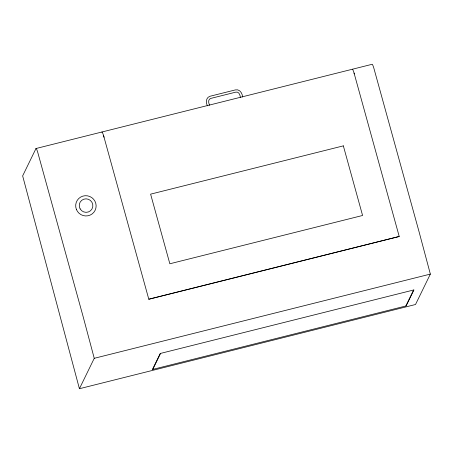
<?xml version="1.0" encoding="UTF-8"?>
<svg xmlns="http://www.w3.org/2000/svg" width="453" height="453" viewBox="0 0 453 453"><rect width="100%" height="100%" fill="white"/><g stroke="black" fill="none" stroke-linecap="round" stroke-linejoin="round"><path stroke-width="0.68" d="M35.991 148.527L22.65 175.889L79.417 388.725L415.514 304.507L430.35 274.093L418.997 231.523L373.838 68.114A6.857 0.776 75.9 0 0 372.196 64.275L35.997 148.522M79.417 388.725L94.247 358.312L82.893 315.741L37.735 152.333A6.857 0.776 75.9 0 0 36.093 148.493M152.786 369.354L160.538 353.453M405.848 305.945L413.6 290.045M148.794 299.223L399.223 236.472L354.065 73.069M399.229 236.477L148.799 299.229L103.635 135.821M94.247 358.312L430.35 274.093M104.031 137.202L103.884 136.676A6.857 0.776 75.9 0 0 101.823 132.157M242.565 97.01C242.491 93.278 239.569 88.788 235.356 89.915L210.215 96.206C205.956 97.191 205.571 102.599 207.417 105.843M240.373 97.571C240.254 95.187 238.952 91.347 235.803 92.135L210.855 98.392C207.734 99.128 208.539 103.199 209.614 105.249M352.247 69.405A6.857 0.776 75.9 0 1 354.314 73.913M160.237 353.487L152.429 369.489L406.148 305.917L413.957 289.909L160.237 353.487M343.346 145.86L150.611 194.15L169.847 263.776L362.581 215.481L343.346 145.855M76.376 209.388A10.255 10.102 26 0 0 93.884 212.259A10.255 10.102 26 0 0 87.463 195.832A10.255 10.102 26 0 0 76.376 209.388M80.136 208.884A6.84 6.733 26 0 0 91.942 209.054A6.84 6.733 26 0 0 86.064 198.839A6.84 6.733 26 0 0 80.136 208.884"/></g></svg>
